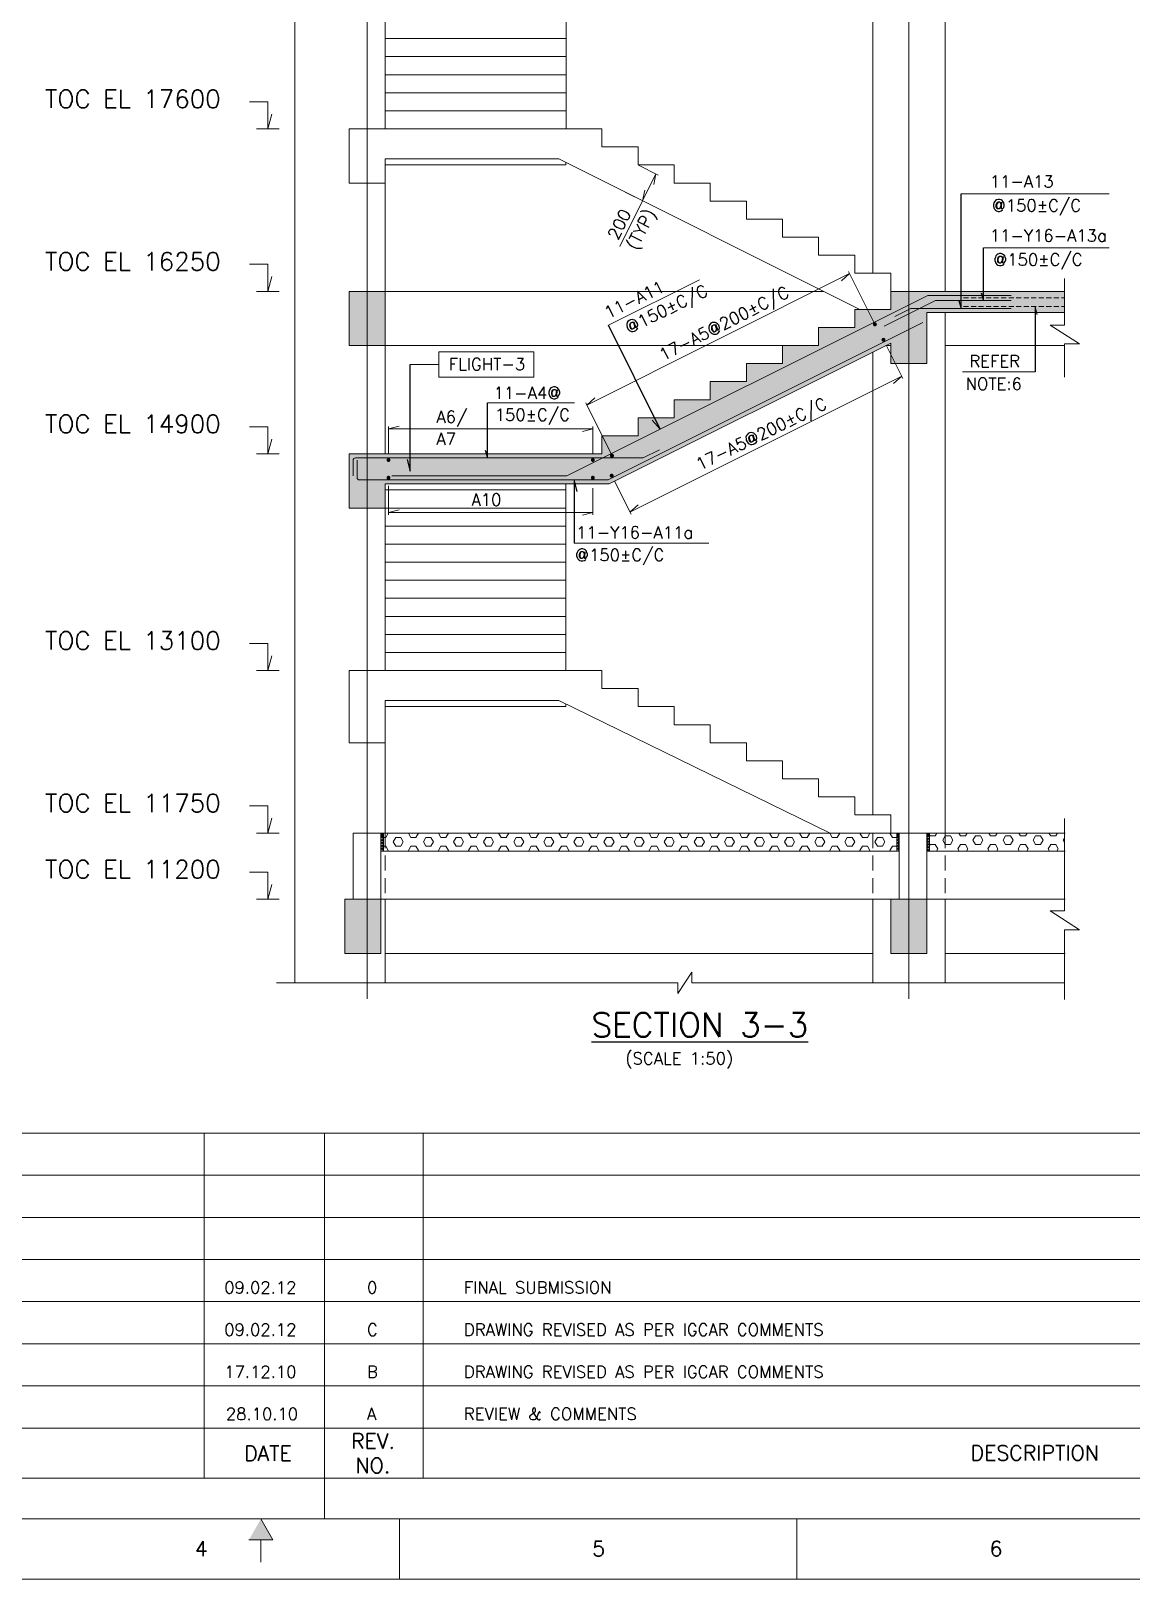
# Model space of a CAD drawing. Header units: millimetres. Extents: x 340192 to 549303, y -616317 to -538642.
# Drawn here: x 415644 to 429349, y -616317 to -597026 of the extents above; entities that cross this region are included whole.
import ezdxf
from ezdxf.enums import TextEntityAlignment as Align
from ezdxf.lldxf.tags import DXFTag

# ---------------------------------------------------------------- set-up
doc = ezdxf.new("R2010")
doc.units = ezdxf.units.MM
doc.header["$LTSCALE"] = 250
doc.header["$MEASUREMENT"] = 0
doc.linetypes.add('( Hidden )', pattern=[0.375, 0.25, -0.125])
doc.layers.get('DEFPOINTS').update_dxf_attribs({"lineweight": 0})
for name, color, linetype, lineweight in [('CIVIL', 3, 'Continuous', 0), ('CV-CB-BEAM', 7, 'Continuous', 0), ('CV-CB-CIVIL', 70, 'Continuous', 0), ('CV-CB-DIM', 2, 'Continuous', 0), ('CV-CB-GRID', 8, 'CENTER', 5), ('CV-CB-HATCH', 2, 'Continuous', 0), ('CV-CB-LINE', 2, 'Continuous', 0), ('CV-CB-REINFORCEMENT', 6, 'Continuous', 0), ('CV-CB-SHADE', 25, 'Continuous', 0), ('CV-CB-TEXT', 3, 'Continuous', 0), ('LOGO_1', 7, 'Continuous', 0), ('SECTION', 6, 'Continuous', 0)]:
    doc.layers.add(name, color=color, linetype=linetype, lineweight=lineweight)
doc.styles.add('ROMANS', font='romans.shx')
doc.styles.add('SIMPLEX', font='romans.shx')
doc.styles.add('V1', font='romans.shx', dxfattribs={"height": 200})
tags = doc.linetypes.add('CENTER', pattern=[2, 1.25, -0.25, 0.25, -0.25]).pattern_tags.tags
tags[10:11] = [DXFTag(74, 4), DXFTag(75, 0), DXFTag(340, '0'), DXFTag(46, 1.0), DXFTag(50, 0.0), DXFTag(44, 0.0), DXFTag(45, 0.0)]
tags[8:9] = [DXFTag(74, 4), DXFTag(75, 0), DXFTag(340, '0'), DXFTag(46, 1.0), DXFTag(50, 0.0), DXFTag(44, 0.0), DXFTag(45, 0.0)]
tags[6:7] = [DXFTag(74, 4), DXFTag(75, 0), DXFTag(340, '0'), DXFTag(46, 1.0), DXFTag(50, 0.0), DXFTag(44, 0.0), DXFTag(45, 0.0)]
tags[4:5] = [DXFTag(74, 4), DXFTag(75, 0), DXFTag(340, '0'), DXFTag(46, 1.0), DXFTag(50, 0.0), DXFTag(44, 0.0), DXFTag(45, 0.0)]
doc.dimstyles.new('1.5', dxfattribs={"dimtxt": 150, "dimasz": 0.00045, "dimexe": 30, "dimexo": 7.5, "dimgap": 52.5, "dimtad": 1, "dimdec": 0, "dimlfac": 0.666667, "dimzin": 0, "dimdsep": 46, "dimtxsty": 'ROMANS', "dimblk": 'TICK', "dimcen": 0.09, "dimclrd": 2, "dimclre": 2, "dimclrt": 3, "dimadec": 0, "dimazin": 0, "dimtfac": 1, "dimtdec": 0, "dimtofl": 0, "dimtmove": 0, "dimatfit": 3, "dimfxl": 1, "dimtolj": 1, "dimtzin": 0, "dimlwd": -1, "dimlwe": -1, "dimarcsym": 1})
doc.dimstyles.new('CIVIL', dxfattribs={"dimtxt": 1, "dimasz": 0.0005, "dimexe": 50, "dimexo": 0, "dimgap": 50, "dimtad": 1, "dimdec": 0, "dimlfac": 0.001, "dimzin": 0, "dimdsep": 46, "dimtxsty": 'ROMANS', "dimblk": 'TICK', "dimcen": 0.09, "dimclrd": 2, "dimclre": 2, "dimclrt": 3, "dimadec": 0, "dimazin": 0, "dimtfac": 1, "dimtdec": 0, "dimtofl": 0, "dimtmove": 0, "dimatfit": 3, "dimldrblk": 'TICK', "dimfxl": 1, "dimfrac": 2, "dimtolj": 1, "dimtzin": 0, "dimarcsym": 0})
pattern_1 = [(45, (503287.504, -596679.648), (-17.6776695, 17.6776695), []), (135, (503287.504, -596679.648), (-17.6776695, -17.6776695), [])]

# ---------------------------------------------------------------- blocks, each defined once
blk = doc.blocks.new('TATA A1')
at = {"layer": 'LOGO_1', "ltscale": 0.023622}
blk.add_hatch(color=25, dxfattribs=at).paths.add_polyline_path([(20175000, 487500), (20325000, 750000), (20475000, 487500)])
at = {"layer": 'LOGO_1', "color": 6, "linetype": 'Continuous', "ltscale": 0.023622}
for p, q in [((10234485, 5557087), (21118039, 5557087)), ((21118039, 5557087), (49819286, 5557087)), ((10234485, 1882087), (49819286, 1882087)), ((10234485, 1257202), (49819286, 1257202)), ((2250000, 750000), (62325000, 750000))]:
    blk.add_line(p, q, dxfattribs=at)
at = {"layer": 'LOGO_1', "color": 4, "ltscale": 0.023622}
for p, q in [((19618977, 1257202), (19618977, 5557087)), ((21118039, 757087), (21118039, 5557087)), ((22344530, 1257202), (22344530, 5557087))]:
    blk.add_line(p, q, dxfattribs=at)
at = {"layer": 'LOGO_1', "color": 2, "ltscale": 0.023622}
for p, q in [((10234485, 5032087), (49819286, 5032087)), ((10234485, 4507087), (49819286, 4507087)), ((10234485, 3982087), (49819286, 3982087)), ((10234485, 3457087), (49819286, 3457087)), ((10234485, 2932087), (49819286, 2932087)), ((10234485, 2407087), (49819286, 2407087))]:
    blk.add_line(p, q, dxfattribs=at)
at = {"layer": 'LOGO_1', "color": 25, "ltscale": 0.023622}
for p, q in [((20475000, 487500), (20325000, 750000)), ((20475000, 487500), (20175000, 487500)), ((20325000, 487500), (20325000, 209047))]:
    blk.add_line(p, q, dxfattribs=at)
at = {"layer": 'LOGO_1', "color": 2, "linetype": 'Continuous', "ltscale": 0.023622}
for p, q in [((22050000, 0), (22050000, 750000)), ((27000000, 0), (27000000, 750000)), ((63075000, 0), (0, 0))]:
    blk.add_line(p, q, dxfattribs=at)
at = {"layer": 'LOGO_1', "color": 4, "linetype": 'Continuous', "style": 'SIMPLEX'}
for s, p in [('REV.', (21721442, 1624792)), ('DATE', (20412518, 1471428)), ('DESCRIPTION', (29965629, 1478581)), ('NO.', (21719488, 1321221))]:
    blk.add_text(s, height=187500, dxfattribs=at).set_placement(p, align=Align.CENTER)
at = {"layer": 'LOGO_1', "color": 4, "style": 'ROMANS'}
for s, p in [('4', (19502250, 285004)), ('5', (24452250, 285004)), ('6', (29402250, 285004))]:
    blk.add_text(s, height=187500, dxfattribs=at).set_placement(p)
blk = doc.blocks.new('TICK')
at = {"color": 3}
blk.add_line((-289777.747, -77645.713), (0, 0), dxfattribs=at)
blk = doc.blocks.new('*D206')
at = {"layer": 'CV-CB-DIM', "color": 2, "transparency": 16777216}
for p, q in [((426299, -600942), (426506, -601356)), ((423106, -603022), (426492, -601329)), ((422913, -602635), (423120, -603049))]:
    blk.add_line(p, q, dxfattribs=at)
at = {"layer": 'DEFPOINTS', "color": 0, "transparency": 16777216}
for p in [(426265, -600875, 465066), (426492, -601329), (422879, -602568)]:
    blk.add_point(p, dxfattribs=at)
at = {"layer": 'CV-CB-DIM', "color": 2, "transparency": 16777216, "xscale": 0.00045, "yscale": 0.00045, "zscale": 0.00045}
for p, rotation in [((426492, -601329), 26.56505117708479), ((423106, -603022), 206.5650511770848)]:
    blk.add_blockref('TICK', p, dxfattribs=dict(at, rotation=rotation))
blk = doc.blocks.new('*D210')
at = {"layer": 'CV-CB-DIM', "color": 2, "transparency": 16777216}
for p, q in [((420099, -602297), (420099, -601954)), ((422644, -601984), (420099, -601984)), ((422644, -602297), (422644, -601954))]:
    blk.add_line(p, q, dxfattribs=at)
at = {"layer": 'DEFPOINTS', "color": 0, "transparency": 16777216}
for p in [(420099, -601984), (420099, -602372), (422644, -602372)]:
    blk.add_point(p, dxfattribs=at)
at = {"layer": 'CV-CB-DIM', "color": 2, "transparency": 16777216, "xscale": 0.00045, "yscale": 0.00045, "zscale": 0.00045, "rotation": 180}
blk.add_blockref('TICK', (420099, -601984), dxfattribs=at)
at = {"layer": 'CV-CB-DIM', "color": 2, "transparency": 16777216, "xscale": 0.00045, "yscale": 0.00045, "zscale": 0.00045}
blk.add_blockref('TICK', (422644, -601984), dxfattribs=at)
blk = doc.blocks.new('*D211')
at = {"layer": 'CV-CB-DIM', "color": 2, "transparency": 16777216}
for p, q in [((420099, -602693), (420099, -603056)), ((422644, -602723), (422644, -603056)), ((422644, -603026), (420099, -603026))]:
    blk.add_line(p, q, dxfattribs=at)
at = {"layer": 'DEFPOINTS', "color": 0, "transparency": 16777216}
for p in [(420099, -602618), (422644, -602648), (420099, -603026)]:
    blk.add_point(p, dxfattribs=at)
at = {"layer": 'CV-CB-DIM', "color": 2, "transparency": 16777216, "xscale": 0.00045, "yscale": 0.00045, "zscale": 0.00045, "rotation": 180}
blk.add_blockref('TICK', (420099, -603026), dxfattribs=at)
at = {"layer": 'CV-CB-DIM', "color": 2, "transparency": 16777216, "xscale": 0.00045, "yscale": 0.00045, "zscale": 0.00045}
blk.add_blockref('TICK', (422644, -603026), dxfattribs=at)
blk = doc.blocks.new('*D207')
at = {"layer": 'CV-CB-REINFORCEMENT', "color": 2, "transparency": 16777216}
for p, q in [((422569, -601687), (425842, -600050)), ((426144, -600653), (425829, -600024)), ((422869, -602289), (422555, -601661))]:
    blk.add_line(p, q, dxfattribs=at)
at = {"layer": 'DEFPOINTS', "color": 0, "transparency": 16777216}
for p in [(425842, -600050), (426147, -600660, -465066), (422873, -602296)]:
    blk.add_point(p, dxfattribs=at)
at = {"layer": 'CV-CB-REINFORCEMENT', "color": 2, "transparency": 16777216, "xscale": 0.00045, "yscale": 0.00045, "zscale": 0.00045}
for p, rotation in [((425842, -600050), 26.56505117708479), ((422569, -601687), 206.5650511770848)]:
    blk.add_blockref('TICK', p, dxfattribs=dict(at, rotation=rotation))
blk = doc.blocks.new('*D284')
at = {"layer": 'CV-CB-CIVIL', "color": 2, "transparency": 16777216}
for p, q in [((423214, -598699), (423457, -598821)), ((423431, -598807), (423263, -599143)), ((423263, -599143), (422979, -599711)), ((423046, -599034), (423290, -599156))]:
    blk.add_line(p, q, dxfattribs=at)
at = {"layer": 'DEFPOINTS', "color": 0, "transparency": 16777216}
for p in [(423207, -598696), (423039, -599031), (423263, -599143)]:
    blk.add_point(p, dxfattribs=at)
at = {"layer": 'CV-CB-CIVIL', "color": 2, "transparency": 16777216, "xscale": 0.00045, "yscale": 0.00045, "zscale": 0.00045}
for p, rotation in [((423431, -598807), 63.43494882291006), ((423263, -599143), 243.43494882291)]:
    blk.add_blockref('TICK', p, dxfattribs=dict(at, rotation=rotation))
at = {"layer": 'CV-CB-CIVIL', "color": 3, "transparency": 16777216, "insert": (422974, -599435), "char_height": 150, "attachment_point": 5, "rotation": 63.4349, "style": 'ROMANS'}
blk.add_mtext('\\A1;200', dxfattribs=at)

msp = doc.modelspace()

# ---------------------------------------------------------------- hatches: boundary and pattern name
at = {"layer": 'CV-CB-HATCH', "ltscale": 0.0015}
for points in [[(420004.61, -607065.62), (420004.61, -607020.62), (420034.61, -607020.62), (420034.61, -607065.62)], [(426432.13, -607065.62), (426432.13, -607020.62), (426462.13, -607020.62), (426462.13, -607065.62)], [(426432.13, -607065.62), (426432.13, -607020.62), (426462.13, -607020.62), (426462.13, -607065.62)], [(426432.15, -607065.62), (426432.15, -607020.62), (426462.15, -607020.62), (426462.15, -607065.62)], [(426807.11, -607065.62), (426807.11, -607020.62), (426837.11, -607020.62), (426837.11, -607065.62)]]:
    msp.add_hatch(color=2, dxfattribs=at).paths.add_polyline_path(points)
at = {"layer": 'CV-CB-HATCH', "ltscale": 0.0015, "extrusion": (0, 0, -1)}
for points in [[(-420034.62, -607065.62), (-420034.62, -607020.62), (-420004.62, -607020.62), (-420004.62, -607065.62)], [(-420034.63, -607065.62), (-420034.63, -607020.62), (-420004.63, -607020.62), (-420004.63, -607065.62)], [(-420034.63, -607065.62), (-420034.63, -607020.62), (-420004.63, -607020.62), (-420004.63, -607065.62)], [(-426462.15, -607065.62), (-426462.15, -607020.62), (-426432.15, -607020.62), (-426432.15, -607065.62)], [(-426837.12, -607065.62), (-426837.12, -607020.62), (-426807.12, -607020.62), (-426807.12, -607065.62)], [(-426837.13, -607065.62), (-426837.13, -607020.62), (-426807.13, -607020.62), (-426807.13, -607065.62)], [(-426837.13, -607065.62), (-426837.13, -607020.62), (-426807.13, -607020.62), (-426807.13, -607065.62)]]:
    msp.add_hatch(color=2, dxfattribs=at).paths.add_polyline_path(points)
at = {"layer": 'CV-CB-HATCH', "ltscale": 1.39982e-05, "extrusion": (0, 0, -1)}
for points in [[(-420034.63, -607044.65), (-420034.63, -607020.62), (-420004.63, -607020.62), (-420004.63, -607044.65)], [(-426837.13, -607044.65), (-426837.13, -607020.62), (-426807.13, -607020.62), (-426807.13, -607044.65)]]:
    msp.add_hatch(color=2, dxfattribs=at).paths.add_polyline_path(points)
at = {"layer": 'CV-CB-HATCH', "extrusion": (0, 0, -1)}
h = msp.add_hatch(dxfattribs=at)
h.set_pattern_fill('NET', color=256, style=0, pattern_type=2)
h.set_pattern_definition(pattern_1)
h.paths.add_polyline_path([(-420004.63, -607245.62), (-420004.63, -607020.62), (-420034.62, -607020.62), (-420034.62, -607245.62)])
at = {"layer": 'CV-CB-HATCH', "ltscale": 1.5}
h = msp.add_hatch(dxfattribs=at)
h.set_pattern_fill('HEX', color=256, style=0, pattern_type=2)
h.set_pattern_definition([(0, (335814.43, -602636.76), (0, 108.25318), [62.5, -125]), (120, (335814.43, -602636.76), (-93.75, -54.12659), [62.5, -125]), (60, (335876.93, -602636.76), (-93.75, 54.12659), [62.5, -125])])
h.paths.add_polyline_path([(420034.63, -607020.62), (420034.63, -607245.62), (426432.13, -607245.62), (426432.13, -607020.62)])
at = {"layer": 'CV-CB-HATCH', "ltscale": 1.39982e-05}
msp.add_hatch(color=2, dxfattribs=at).paths.add_polyline_path([(426432.13, -607044.65), (426432.13, -607020.62), (426462.13, -607020.62), (426462.13, -607044.65)])
at = {"layer": 'CV-CB-HATCH'}
h = msp.add_hatch(dxfattribs=at)
h.set_pattern_fill('NET', color=256, style=0, pattern_type=2)
h.set_pattern_definition([(45, (327199.929, -596679.648), (-17.6776695, 17.6776695), []), (135, (327199.929, -596679.648), (-17.6776695, -17.6776695), [])])
h.paths.add_polyline_path([(426462.13, -607245.62), (426462.13, -607020.62), (426432.15, -607020.62), (426432.15, -607245.62)])
at = {"layer": 'CV-CB-HATCH', "extrusion": (0, 0, -1)}
h = msp.add_hatch(dxfattribs=at)
h.set_pattern_fill('NET', color=256, style=0, pattern_type=2)
h.set_pattern_definition(pattern_1)
h.paths.add_polyline_path([(-426807.13, -607245.62), (-426807.13, -607020.62), (-426837.12, -607020.62), (-426837.12, -607245.62)])
at = {"layer": 'CV-CB-HATCH', "ltscale": 1.5}
h = msp.add_hatch(dxfattribs=at)
h.set_pattern_fill('HEX', color=256, style=0, pattern_type=2)
h.set_pattern_definition([(0, (341535.38, -602401.94), (0, 108.25318), [62.5, -125]), (120, (341535.38, -602401.94), (-93.75, -54.12659), [62.5, -125]), (60, (341597.88, -602401.94), (-93.75, 54.12659), [62.5, -125])])
h.paths.add_polyline_path([(426837.13, -607020.62), (426837.13, -607245.62), (428520.77, -607245.62), (428520.77, -607020.62)])
at = {"layer": 'CV-CB-REINFORCEMENT'}
h = msp.add_hatch(color=256, dxfattribs=at)
edge = h.paths.add_edge_path()
edge.add_arc((426157.98, -600681.6), 25, 0, 360)
h = msp.add_hatch(color=256, dxfattribs=at)
edge = h.paths.add_edge_path()
edge.add_arc((426265.14, -600874.63), 25, 0, 360)
h = msp.add_hatch(color=256, dxfattribs=at)
edge = h.paths.add_edge_path()
edge.add_arc((420098.56, -602372.1), 25, 0, 360)
h = msp.add_hatch(color=256, dxfattribs=at)
edge = h.paths.add_edge_path()
edge.add_arc((422644.21, -602372.1), 25, 0, 360)
h = msp.add_hatch(color=256, dxfattribs=at)
edge = h.paths.add_edge_path()
edge.add_arc((422882.47, -602318.29), 25, 0, 360)
h = msp.add_hatch(color=256, dxfattribs=at)
edge = h.paths.add_edge_path()
edge.add_arc((420098.56, -602592.89), 25, 0, 360)
h = msp.add_hatch(color=256, dxfattribs=at)
edge = h.paths.add_edge_path()
edge.add_arc((422644.21, -602592.89), 25, 0, 360)
h = msp.add_hatch(color=256, dxfattribs=at)
edge = h.paths.add_edge_path()
edge.add_arc((422879.1, -602567.65), 25, 0, 360)
at = {"layer": 'CV-CB-SHADE', "ltscale": 1.5, "extrusion": (0, 0, -1)}
for points in [[(-420057.13, -600945.62), (-420057.13, -600270.62), (-419607.13, -600270.62), (-419607.13, -600945.62)], [(-420057.13, -602970.62), (-420057.13, -602670.62), (-422845.66, -602670.62), (-426357.13, -600914.89), (-426357.13, -601170.62), (-426807.13, -601170.62), (-426807.13, -600533.12), (-428521.61, -600533.12), (-428521.61, -600270.62), (-426807.13, -600270.62), (-426357.13, -600270.62), (-426357.13, -600495.62), (-425968.61, -600495.62), (-425907.13, -600495.62), (-425907.13, -600720.62), (-425457.13, -600720.62), (-425457.13, -600945.62), (-425007.13, -600945.62), (-425007.13, -601170.62), (-424557.13, -601170.62), (-424557.13, -601395.62), (-424107.13, -601395.62), (-424107.13, -601620.62), (-423657.13, -601620.62), (-423657.13, -601845.62), (-423207.13, -601845.62), (-423207.13, -602070.62), (-422757.13, -602070.62), (-422757.13, -602295.62), (-419607.13, -602295.62), (-419607.13, -602970.62)], [(-420004.63, -608520.62), (-420004.63, -607845.62), (-419554.63, -607845.62), (-419554.63, -608520.62)]]:
    msp.add_hatch(color=256, dxfattribs=at).paths.add_polyline_path(points)
at = {"layer": 'CV-CB-SHADE', "ltscale": 1.5}
msp.add_hatch(color=256, dxfattribs=at).paths.add_polyline_path([(426357.13, -608520.62), (426357.13, -607845.62), (426807.13, -607845.62), (426807.13, -608520.62)])

# ---------------------------------------------------------------- linework, layer by layer
at = {"layer": 'CIVIL', "extrusion": (1, 0, 0.000854717), "elevation": 418414.48, "flags": 128}
msp.add_lwpolyline([(-608520.62, -1860623.48), (-607845.62, -1860623.48), (-607845.62, -1334133.14)], dxfattribs=at)
at = {"layer": 'CIVIL', "extrusion": (-1, 0, 0.000854717), "elevation": -427946.98, "flags": 128}
msp.add_lwpolyline([(608520.62, -1859900.08), (607845.62, -1859900.08), (607845.62, -1333409.74)], dxfattribs=at)
at = {"layer": 'CV-CB-BEAM', "color": 3, "linetype": '( Hidden )', "ltscale": 3}
for p, q in [((420057.13, -607020.62, -1860265.17), (420057.13, -607845.62, -1860265.17)), ((426132.13, -607020.62, -1860265.17), (426132.13, -607845.62, -1860265.17)), ((427032.13, -607020.62, -1860265.17), (427032.13, -607845.62, -1860265.17))]:
    msp.add_line(p, q, dxfattribs=at)
at = {"layer": 'CV-CB-CIVIL', "ltscale": 1.5}
for p, q in [((418932.13, -593745.62, -1860265.17), (418932.13, -608888.74, -1860265.17)), ((427032.13, -593782.95, -1860265.17), (427032.13, -600270.62, -1860265.17)), ((426132.13, -594420.62, -1860265.17), (426132.13, -600045.62, -1860265.17)), ((420057.13, -595920.62, -1860265.17), (420057.13, -598245.62, -1860265.17)), ((422310, -595920.62, -1860265.17), (422310, -598245.62, -1860265.17)), ((422310, -597120.62, -1860265.17), (420057.13, -597120.62, -1860265.17)), ((422310, -597345.62, -1860265.17), (420057.13, -597345.62, -1860265.17)), ((422310, -597570.62, -1860265.17), (420057.13, -597570.62, -1860265.17)), ((422310, -597795.62, -1860265.17), (420057.13, -597795.62, -1860265.17)), ((422310, -598020.62, -1860265.17), (420057.13, -598020.62, -1860265.17)), ((422757.13, -598245.62, -1860265.17), (419607.13, -598245.62, -1860265.17)), ((419607.13, -598245.62, -1860265.17), (419607.13, -598920.62, -1860265.17)), ((422218.61, -598620.62, -1860265.17), (420057.13, -598620.62, -1860265.17)), ((420057.13, -598620.62, -1860265.17), (420057.13, -602295.62, -1860265.17)), ((422307.13, -598695.62, -1860265.17), (420057.13, -598695.62, -1860265.17)), ((425968.61, -600495.62, -1860265.17), (422218.61, -598620.62, -1860265.17)), ((422307.13, -598695.62, -1860265.17), (422307.13, -598664.89, -1860265.17)), ((420057.13, -598920.62, -1860265.17), (419607.13, -598920.62, -1860265.17)), ((425518.61, -600270.62, -1860265.17), (419607.13, -600270.62, -1860265.17)), ((419607.13, -600270.62, -1860265.17), (419607.13, -600945.62, -1860265.17)), ((426357.13, -600270.62, -1860265.17), (428520.77, -600270.62, -1860265.17)), ((426807.13, -600533.12, -1860265.17), (428521.61, -600533.12, -1860265.17)), ((427032.13, -600533.12, -1860265.17), (427032.13, -607020.62, -1860265.17)), ((426357.13, -600914.89, -1860265.17), (422845.66, -602670.62, -1860265.17)), ((420057.13, -600945.62, -1860265.17), (419607.13, -600945.62, -1860265.17)), ((425007.13, -600945.62, -1860265.17), (420057.13, -600945.62, -1860265.17)), ((426132.13, -601027.39, -1821509.65), (426132.13, -606795.62, -1860265.17)), ((426357.13, -600945.62, -1860265.17), (426295.66, -600945.62, -1821509.65)), ((427032.13, -600945.62, -1860265.17), (428520.77, -600945.62, -1860265.17)), ((426357.13, -601170.62, -1860265.17), (426807.13, -601170.62, -1860265.17)), ((422757.13, -602295.62, -1860265.17), (419607.13, -602295.62, -1395198.88)), ((419607.13, -602970.62, -1821509.65), (419607.13, -602295.62, -1395198.88)), ((422845.66, -602670.62, -1860265.17), (420057.13, -602670.62, -1860265.17)), ((420057.13, -602670.62, -1860265.17), (420057.13, -604995.62, -1860265.17)), ((422307.13, -602745.62, -1860265.17), (420057.13, -602745.62, -1860265.17)), ((422307.13, -602670.62, -1860265.17), (422307.13, -604995.62, -1860265.17)), ((420057.13, -602970.62, -1860265.17), (419607.13, -602970.62, -1860265.17)), ((422307.13, -602970.62, -1860265.17), (420057.13, -602970.62, -1860265.17)), ((422307.13, -603195.62, -1860265.17), (420057.13, -603195.62, -1860265.17)), ((422307.13, -603420.62, -1860265.17), (420057.13, -603420.62, -1860265.17)), ((422307.13, -603645.62, -1860265.17), (420057.13, -603645.62, -1860265.17)), ((422307.13, -603870.62, -1860265.17), (420057.13, -603870.62, -1860265.17)), ((422307.13, -604095.62, -1860265.17), (420057.13, -604095.62, -1860265.17)), ((422307.13, -604320.62, -1860265.17), (420057.13, -604320.62, -1860265.17)), ((422307.13, -604545.62, -1860265.17), (420057.13, -604545.62, -1860265.17)), ((422307.13, -604770.62, -1860265.17), (420057.13, -604770.62, -1860265.17)), ((422757.13, -604995.62, -1860265.17), (419607.13, -604995.62, -1860265.17)), ((419607.13, -604995.62, -1860265.17), (419607.13, -605895.62, -1860265.17)), ((420057.13, -605370.62, -1860265.17), (420057.13, -607020.62, -1860265.17)), ((422218.61, -605370.62, -1860265.17), (420057.13, -605370.62, -1860265.17)), ((422307.13, -605445.62, -1860265.17), (420057.13, -605445.62, -1860265.17)), ((425602.33, -607020.62, -1860265.17), (422218.61, -605370.62, -1860265.17)), ((422307.13, -605445.62, -1860265.17), (422307.13, -605414.89, -1860265.17)), ((420057.13, -605895.62, -1860265.17), (419607.13, -605895.62, -1860265.17)), ((419659.63, -607845.62, -1860265.17), (419659.63, -607020.62, -1860265.17)), ((419659.63, -607020.62, -1860265.17), (420004.63, -607020.62, -1860265.17)), ((420004.63, -607020.62, -1860265.17), (428530.41, -607020.62, -1860265.17)), ((420004.63, -607845.62, -1860265.17), (420004.63, -607020.62, -1860265.17)), ((426357.13, -607020.62, -1860265.17), (426582.13, -607020.62, -1860265.17)), ((426462.13, -607845.62, -1737417.47), (426462.13, -607020.62, -1860265.17)), ((426807.13, -607845.62, -1333775.03), (426807.13, -607020.62, -1860265.17)), ((420004.63, -607245.62, -1860265.17), (426462.13, -607245.62, -1860265.17)), ((426807.13, -607245.62, -1860265.17), (428530.41, -607245.62, -1860265.17)), ((419554.63, -607845.62, -1860265.17), (419554.63, -608520.62, -1860265.17)), ((419659.63, -607845.62, -1860265.17), (426807.13, -607845.62, -1860265.17)), ((420057.13, -607845.62, -1860265.17), (420057.13, -608888.74, -1860265.17)), ((426132.13, -607845.62, -1860265.17), (426132.13, -608888.74, -1860265.17)), ((426807.13, -607845.62, -1860265.17), (428530.41, -607845.62, -1860265.17)), ((426807.13, -607845.62, -1860265.17), (426807.13, -608520.62, -1860265.17)), ((427032.13, -607845.62, -1860265.17), (427032.13, -608888.74, -1860265.17)), ((420004.63, -608520.62, -1860265.17), (419554.63, -608520.62, -1860265.17)), ((420057.13, -608888.74, -1860265.17), (420057.13, -608520.62, -1860265.17)), ((420057.13, -608520.62, -1860265.17), (426132.13, -608520.62, -1860265.17)), ((426357.13, -608520.62, -1860265.17), (426807.13, -608520.62, -1860265.17)), ((427032.13, -608520.62, -1860265.17), (428530.41, -608520.62, -1860265.17))]:
    msp.add_line(p, q, dxfattribs=at)
at = {"layer": 'CV-CB-CIVIL'}
for p, q in [((426807.13, -601170.62, -1860265.17), (426807.13, -600533.12, -1860265.17)), ((426357.13, -601170.62, -1860265.17), (426357.13, -600914.89, -1860265.17))]:
    msp.add_line(p, q, dxfattribs=at)
at = {"layer": 'CV-CB-CIVIL', "color": 2, "ltscale": 0.632812}
for p, q in [((428521.61, -600690.13, -1860265.17), (428341.1, -600690.13, -1860265.17)), ((428341.1, -600690.13, -1860265.17), (428707.96, -600926.57, -1860265.17)), ((428707.96, -600926.57, -1860265.17), (428521.61, -600926.57, -1860265.17)), ((428520.77, -607989.69, -1860265.17), (428340.27, -607989.69, -1860265.17)), ((428340.27, -607989.69, -1860265.17), (428707.13, -608226.12, -1860265.17)), ((428707.13, -608226.12, -1860265.17), (428520.77, -608226.12, -1860265.17))]:
    msp.add_line(p, q, dxfattribs=at)
at = {"layer": 'CV-CB-CIVIL', "color": 3, "ltscale": 1.39982e-05}
for p, q in [((420034.63, -607020.62, -1860265.17), (420034.63, -607245.62, -1860265.17)), ((426432.13, -607020.62, -1860265.17), (426432.13, -607245.62, -1860265.17)), ((426837.13, -607020.62, -1860265.17), (426837.13, -607245.62, -1860265.17))]:
    msp.add_line(p, q, dxfattribs=at)
at = {"layer": 'CV-CB-CIVIL', "ltscale": 1.5, "flags": 128}
for points, elevation in [([(426357.13, -600270.62), (426357.13, -600045.62), (425907.13, -600045.62), (425907.13, -599820.62), (425457.13, -599820.62), (425457.13, -599595.62), (425007.13, -599595.62), (425007.13, -599370.62), (424557.13, -599370.62), (424557.13, -599145.62), (424107.13, -599145.62), (424107.13, -598920.62), (423657.13, -598920.62), (423657.13, -598695.62), (423207.13, -598695.62), (423207.13, -598470.62), (422757.13, -598470.62), (422757.13, -598245.62)], -1860265.17), ([(426357.13, -600270.62), (426357.13, -600045.62), (425907.13, -600045.62), (425907.13, -599820.62), (425457.13, -599820.62), (425457.13, -599595.62), (425007.13, -599595.62), (425007.13, -599370.62), (424557.13, -599370.62), (424557.13, -599145.62), (424107.13, -599145.62), (424107.13, -598920.62), (423657.13, -598920.62), (423657.13, -598695.62), (423207.13, -598695.62), (423207.13, -598470.62), (422757.13, -598470.62), (422757.13, -598245.62)], -1395198.88), ([(426357.13, -600495.62), (426357.13, -600270.62), (426807.13, -600270.62)], -1860265.17), ([(422757.13, -602295.62), (422757.13, -602070.62), (423207.13, -602070.62), (423207.13, -601845.62), (423657.13, -601845.62), (423657.13, -601620.62), (424107.13, -601620.62), (424107.13, -601395.62), (424557.13, -601395.62), (424557.13, -601170.62), (425007.13, -601170.62), (425007.13, -600945.62), (425457.13, -600945.62), (425457.13, -600720.62), (425907.13, -600720.62), (425907.13, -600495.62), (425968.61, -600495.62)], -1860265.17), ([(425907.13, -600720.62), (425907.13, -600495.62), (426357.13, -600495.62)], -1860265.17), ([(426357.13, -607020.62), (426357.13, -606795.62), (425907.13, -606795.62), (425907.13, -606570.62), (425457.13, -606570.62), (425457.13, -606345.62), (425007.13, -606345.62), (425007.13, -606120.62), (424557.13, -606120.62), (424557.13, -605895.62), (424107.13, -605895.62), (424107.13, -605670.62), (423657.13, -605670.62), (423657.13, -605445.62), (423207.13, -605445.62), (423207.13, -605220.62), (422757.13, -605220.62), (422757.13, -604995.62)], -1860265.17)]:
    msp.add_lwpolyline(points, dxfattribs=dict(at, elevation=elevation))
at = {"layer": 'CV-CB-CIVIL', "color": 2, "ltscale": 0.632812, "elevation": -1860265.17, "flags": 128}
for points in [[(428521.61, -600111.04), (428521.61, -600690.13)], [(428521.61, -600926.57), (428521.61, -601338.71)], [(428520.77, -606838.15), (428520.77, -607989.69)], [(428520.77, -608226.12), (428520.77, -609095.84)]]:
    msp.add_lwpolyline(points, dxfattribs=at)
at = {"layer": 'CV-CB-DIM', "color": 2, "ltscale": 1}
for p, q in [((427231.25, -599053.67, -1860265.17), (429076.79, -599053.67, -1860265.17)), ((427509.98, -599728.94, -1860265.17), (429076.79, -599728.94, -1860265.17)), ((421329.92, -601661.6, -1860265.17), (422415.01, -601661.6, -1860265.17))]:
    msp.add_line(p, q, dxfattribs=at)
at = {"layer": 'CV-CB-DIM', "color": 2}
for p, q in [((423973.11, -600125.26, -1860265.17), (422839.56, -600692.04, -1860265.17)), ((428153.11, -601274.2, -1860264.99), (427249.59, -601274.2, -1860264.99))]:
    msp.add_line(p, q, dxfattribs=at)
at = {"layer": 'CV-CB-GRID', "ltscale": 1.5}
for p, q in [((419832.13, -609088.74, -1860265.17), (419832.13, -592231.42, -1860265.17)), ((426582.13, -592231.42, -1860265.17), (426582.13, -609088.74, -1860265.17))]:
    msp.add_line(p, q, dxfattribs=at)
at = {"layer": 'CV-CB-HATCH', "color": 2}
for p, q in [((420724.18, -601181.43, -523198.24), (420368.57, -601181.43, -1395198.88)), ((424088.1, -603408.43, -979787), (422410.73, -603408.43, -1860265.17))]:
    msp.add_line(p, q, dxfattribs=at)
at = {"layer": 'CV-CB-HATCH', "color": 2, "ltscale": 0.001}
for p, q in [((420034.62, -607020.62, -1860265.17), (420034.62, -607245.62, -1860265.17)), ((420034.63, -607020.62, -1860265.17), (420034.63, -607245.62, -1860265.17)), ((426432.13, -607020.62, -1860265.17), (426432.13, -607245.62, -1860265.17)), ((426432.15, -607020.62, -1860265.17), (426432.15, -607245.62, -1860265.17)), ((426837.12, -607020.62, -1860265.17), (426837.12, -607245.62, -1860265.17)), ((426837.13, -607020.62, -1860265.17), (426837.13, -607245.62, -1860265.17))]:
    msp.add_line(p, q, dxfattribs=at)
at = {"layer": 'CV-CB-LINE', "ltscale": 0.457207}
for p, q in [((423704.93, -609018.34, -1860265.17), (423875.75, -608753.28, -1860265.17)), ((423875.75, -608753.28, -1860265.17), (423875.75, -608888.74, -1860265.17)), ((423704.93, -608888.74, -1860265.17), (423704.93, -609018.34, -1860265.17))]:
    msp.add_line(p, q, dxfattribs=at)
at = {"layer": 'CV-CB-LINE', "ltscale": 0.632812, "elevation": -1860265.17, "flags": 128}
for points in [[(418702.02, -608888.74), (423704.93, -608888.74)], [(423875.75, -608888.74), (428520.77, -608888.74)]]:
    msp.add_lwpolyline(points, dxfattribs=at)
at = {"layer": 'CV-CB-REINFORCEMENT'}
for p, q in [((422318.94, -602570.62, -2325331.46), (426818.94, -600320.62, -2325331.46)), ((426818.94, -600320.62, -1860265.17), (427856.44, -600320.62, -1860265.17)), ((426271.94, -600705.92, -1860265.17), (426914.88, -600384.46, -1860265.17)), ((426404.5, -600583.74, -1860265.17), (426605.74, -600483.12, -1860265.17)), ((426605.74, -600483.12, -1860265.17), (427856.44, -600483.12, -1860265.17)), ((426914.88, -600384.46, -1860265.17), (427856.44, -600384.46, -1860265.17)), ((422833.86, -602620.62, -2325331.46), (426757.13, -600658.99, -2325331.46)), ((423473.29, -602245, -1860265.17), (423272.05, -602345.62, -1860265.17)), ((419657.13, -602375.62, -1860265.17), (419657.13, -602570.62, -1860265.17)), ((423272.05, -602345.62, -1860265.17), (419687.13, -602345.62, -1860265.17)), ((419707.13, -602375.62, -1860265.17), (419707.13, -602590.62, -1860265.17)), ((422833.86, -602620.62, -1860265.17), (419737.13, -602620.62, -1860265.17))]:
    msp.add_line(p, q, dxfattribs=at)
at = {"layer": 'CV-CB-REINFORCEMENT', "color": 1, "linetype": '( Hidden )'}
for p, q in [((427262.51, -600352.34, -1860265.17), (428520.77, -600352.34, -1860265.17)), ((427262.51, -600459.96, -1860265.17), (428520.77, -600459.96, -1860265.17))]:
    msp.add_line(p, q, dxfattribs=at)
at = {"layer": 'CV-CB-REINFORCEMENT', "ltscale": 1.5}
msp.add_line((422318.94, -602570.62, -1860265.17), (420140.27, -602570.62, -1860265.17), dxfattribs=at)
at = {"layer": 'CV-CB-REINFORCEMENT', "extrusion": (0, 0, -1)}
msp.add_arc((-419687.13, -602375.62, 1860265.17), 30, 0, 90, dxfattribs=at)
at = {"layer": 'CV-CB-REINFORCEMENT'}
msp.add_arc((419737.13, -602590.62, -1860265.17), 30, 180, 270, dxfattribs=at)
at = {"layer": 'CV-CB-TEXT', "color": 2, "ltscale": 0.75}
msp.add_3dface([(421907.8, -601024.84, -523198.24), (420724.18, -601024.84, -523198.24), (420724.18, -601338.02, -523198.24), (421907.8, -601338.02, -523198.24)], dxfattribs=at)
at = {"layer": 'SECTION', "color": 2, "ltscale": 0.00028125}
for p, q in [((418735.5, -598245.62, -1860265.17), (418454.25, -598245.62, -1860265.17)), ((418735.5, -600270.62, -1860265.17), (418454.25, -600270.62, -1860265.17)), ((418735.5, -602295.62, -1860265.17), (418454.25, -602295.62, -1860265.17)), ((418735.5, -604995.62, -1860265.17), (418454.25, -604995.62, -1860265.17)), ((418735.5, -607020.62, -1860265.17), (418454.25, -607020.62, -1860265.17)), ((418735.5, -607845.62, -1860265.17), (418454.25, -607845.62, -1860265.17))]:
    msp.add_line(p, q, dxfattribs=at)
at = {"layer": 'SECTION', "lineweight": 0, "ltscale": 0.000675, "elevation": -1860265.17, "flags": 128}
for points in [[(418367.06, -597907.7), (418594.88, -597907.7), (418594.88, -598245.62), (418644.01, -598062.25)], [(418367.06, -599932.7), (418594.88, -599932.7), (418594.88, -600270.62), (418644.01, -600087.25)], [(418367.06, -601957.7), (418594.88, -601957.7), (418594.88, -602295.62), (418644.01, -602112.25)], [(418367.06, -604657.7), (418594.88, -604657.7), (418594.88, -604995.62), (418644.01, -604812.25)], [(418367.06, -606682.7), (418594.88, -606682.7), (418594.88, -607020.62), (418644.01, -606837.25)], [(418367.06, -607507.7), (418594.88, -607507.7), (418594.88, -607845.62), (418644.01, -607662.25)]]:
    msp.add_lwpolyline(points, dxfattribs=at)

# ---------------------------------------------------------------- block references
at = {"layer": 'CV-CB-TEXT', "color": 1, "linetype": 'Continuous', "ltscale": 0.001, "xscale": 0.00099999997475, "yscale": 0.00099999997475, "zscale": 0.00099999997475}
msp.add_blockref('TATA A1', (398184.52, -616317.07, -232618.36), dxfattribs=at)

# ---------------------------------------------------------------- texts
at = {"layer": 'CV-CB-TEXT', "lineweight": 0, "style": 'ROMANS'}
for s, rotation, p in [('(TYP)', 63, (423430.21, -599292.06, -1395194.38)), ('17-A5@200%%pC/C', 27, (425105.34, -600332.62, -1859799.52)), ('17-A5@200%%pC/C', 26, (425576.2, -601722.95, -1859799.52))]:
    msp.add_text(s, height=150, rotation=rotation, dxfattribs=at).set_placement(p, align=Align.RIGHT)
for s, p in [('11-A11', (423484.52, -600130.12, -1860260.67)), ('@150%%pC/C', (424026.45, -600179.65, -1860260.67))]:
    msp.add_text(s, height=150, rotation=26, dxfattribs=at).set_placement(p, align=Align.TOP_RIGHT)
at = {"layer": 'CV-CB-TEXT', "color": 4, "lineweight": 0, "style": 'ROMANS'}
msp.add_text('FLIGHT-3', height=150, dxfattribs=at).set_placement((421801.06, -601252.14, -523198.24), align=Align.RIGHT)
at = {"layer": 'CV-CB-TEXT', "lineweight": 0, "style": 'ROMANS'}
for s, p in [('REFER', (427335.33, -601216.18, -324294.93)), ('NOTE:6', (427288.5, -601497.42, -324294.93)), ('A6/', (420695.79, -601908.54, -1860265.17)), ('A7', (420695.79, -602182.08, -1860265.17)), ('A10', (421132.51, -602941.51, -2092798.32)), ('11-Y16-A11a', (422434.97, -603349.87, -750605.7)), ('@150%%pC/C', (422423.07, -603630.64, -750605.7))]:
    msp.add_text(s, height=150, dxfattribs=at).set_placement(p)
at = {"layer": 'CV-CB-TEXT', "color": 6, "lineweight": -2, "style": 'V1'}
msp.add_text('%%uSECTION 3-3%%U', height=300, dxfattribs=at).set_placement((425327.87, -609411.23, -930132.59), align=Align.MIDDLE_RIGHT)
at = {"layer": 'CV-CB-TEXT', "style": 'ROMANS'}
msp.add_text('(SCALE 1:50)', height=150, dxfattribs=at).set_placement((423720.71, -609903.73, -1240176.81), align=Align.CENTER)
at = {"layer": 'CV-CB-TEXT', "lineweight": 0, "char_height": 150, "attachment_point": 1, "line_spacing_factor": 1.2, "style": 'ROMANS'}
for s, insert in [('11-A13', (427588.31, -598825.76, -1860265.17)), ('@150%%pC/C', (427615.05, -599124.58, -1860265.17)), ('11-Y16-A13a', (427588.31, -599501.03, -1860265.17)), ('@150%%pC/C', (427633.79, -599799.85, -1860265.17)), ('11-A4@', (421408.14, -601460.48, -1860265.17)), ('150%%pC/C', (421421.39, -601732.51, -1860265.17))]:
    msp.add_mtext(s, dxfattribs=dict(at, insert=insert))
at = {"layer": 'CV-CB-TEXT', "char_height": 150, "attachment_point": 7, "line_spacing_factor": 1.2, "style": 'ROMANS'}
for s, insert in [('09.02.12', (418052.21, -612759.46, -232618.36)), ('0', (419830.78, -612759.46, -232618.36)), ('FINAL SUBMISSION', (421038.05, -612759.46, -232618.36)), ('09.02.12', (418052.21, -613284.46, -232618.36)), ('C', (419830.78, -613284.46, -232618.36)), ('DRAWING REVISED AS PER IGCAR COMMENTS', (421038.05, -613284.46, -232618.36)), ('17.12.10', (418052.21, -613809.46, -232618.36)), ('B', (419830.78, -613809.46, -232618.36)), ('DRAWING REVISED AS PER IGCAR COMMENTS', (421038.05, -613809.46, -232618.36)), ('28.10.10', (418071.86, -614334.46, -232618.36)), ('A', (419830.78, -614334.46, -232618.36)), ('REVIEW & COMMENTS', (421038.05, -614334.46, -232618.36))]:
    msp.add_mtext(s, dxfattribs=dict(at, insert=insert))
at = {"layer": 'SECTION', "style": 'ROMANS'}
for s, p in [('TOC EL 17600', (415819.27, -597985.15, -1860265.17)), ('TOC EL 16250', (415819.27, -600010.15, -1860265.17)), ('TOC EL 14900', (415819.27, -602035.15, -1860265.17)), ('TOC EL 13100', (415819.27, -604735.15, -1860265.17)), ('TOC EL 11750', (415819.27, -606760.15, -1860265.17)), ('TOC EL 11200', (415819.27, -607585.15, -1860265.17))]:
    msp.add_text(s, height=225, dxfattribs=at).set_placement(p)

# ---------------------------------------------------------------- dimensions: what is measured, and where the dimension line sits
at = {"layer": 'CV-CB-CIVIL', "color": 2}
dim = msp.add_linear_dim(base=(423262.87, -599142.75, -1395198.88), p1=(423207.13, -598695.62, -1395198.88), p2=(423039.43, -599031.03, -1395198.88), angle=243.434949, text='200', dimstyle='1.5', dxfattribs=at)
dim.commit()
dim.dimension.update_dxf_attribs({"geometry": '*D284', "text_midpoint": (423088.36, -599491.76, -1395198.88), "dimtype": 160})
at = {"layer": 'CV-CB-DIM', "color": 2}
for base, p1, p2, angle, picture, middle in [((426492.34, -601329.03, -1860265.17), (422879.1, -602567.65, -1860265.17), (426265.14, -600874.63, -1395198.88), 26.565051, '*D206', (424799.32, -602175.54, -1860265.17)), ((420098.56, -601983.54, -1860265.17), (422644.21, -602372.1, -1860265.17), (420098.56, -602372.1, -1860265.17), 180, '*D210', (421371.39, -601983.54, -1860265.17)), ((420098.56, -603025.86, -1860265.17), (422644.21, -602648.18, -1860265.17), (420098.56, -602617.89, -1860265.17), 180, '*D211', (421371.39, -603025.86, -1860265.17))]:
    dim = msp.add_linear_dim(base=base, p1=p1, p2=p2, angle=angle, text=' ', dimstyle='1.5', override={"dimexo": 75, "dimcen": 0.09}, dxfattribs=at)
    dim.commit()
    dim.dimension.update_dxf_attribs({"geometry": picture, "text_midpoint": middle})
at = {"layer": 'CV-CB-REINFORCEMENT', "color": 2}
dim = msp.add_linear_dim(base=(425842.39, -600050.42, -1395198.88), p1=(422872.82, -602295.94, -1395198.88), p2=(426147.01, -600659.66, -1860265.17), angle=26.565051, text=' ', dimstyle='1.5', override={"dimexo": 7.5, "dimcen": 0.09}, dxfattribs=at)
dim.commit()
dim.dimension.update_dxf_attribs({"geometry": '*D207', "text_midpoint": (424205.46, -600868.89, -1395198.88)})

# ---------------------------------------------------------------- leaders
at = {"layer": 'CV-CB-DIM', "color": 2}
for points in [[(427231.25, -600483.12, -1860265.17), (427231.25, -599053.67, -1860265.17)], [(427509.98, -600385.02, -1860265.17), (427509.98, -599728.94, -1860265.17)], [(428153.11, -600460.96, -1860264.99), (428153.11, -601274.2, -1860264.99)], [(421329.92, -602345.62, -1860265.17), (421329.92, -601661.6, -1860265.17)]]:
    msp.add_leader(points, dimstyle='CIVIL', override={"dimtxt": 0.666667, "dimasz": 0.000333333, "dimgap": 33.333335, "dimclrd": 0}, dxfattribs=at)
at = {"layer": 'CV-CB-HATCH', "color": 2}
for points in [[(423481.81, -601989.19, -1860265.17), (422839.56, -600692.04, -1860265.17)], [(420368.57, -602512.55, -1395198.88), (420368.57, -601181.43, -1395198.88)], [(422410.73, -602620.62, -1860265.17), (422410.73, -603408.43, -1860265.17)]]:
    msp.add_leader(points, dimstyle='CIVIL', override={"dimclrd": 0}, dxfattribs=at)

doc.saveas('drawing.dxf')
